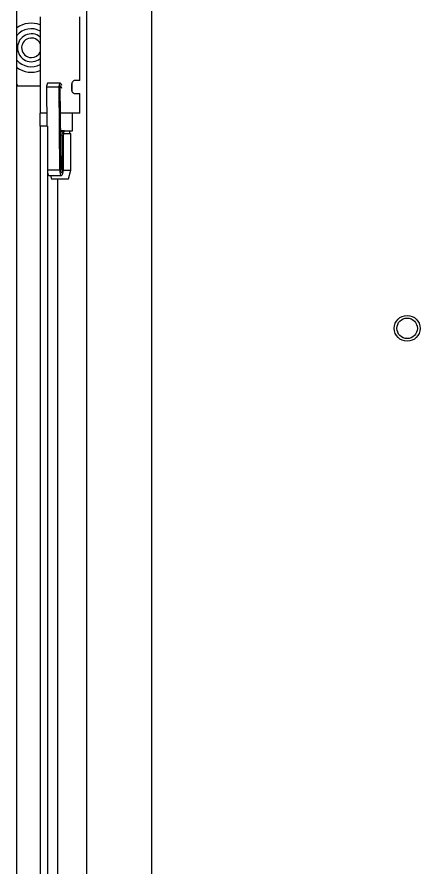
# Model space of a CAD drawing. Header units: millimetres. Extents: x 0 to 279, y 0 to 216.
# Drawn here: x 140.65 to 160.21, y 119.4 to 160.63 of the extents above; entities that cross this region are included whole.
import ezdxf

# ---------------------------------------------------------------- set-up
doc = ezdxf.new("R2010")
doc.units = ezdxf.units.MM

msp = doc.modelspace()

# ---------------------------------------------------------------- linework, layer by layer
at = {"color": 7, "linetype": 'Continuous', "lineweight": 25}
for p, q in [((140.647, 58.041), (140.647, 177.686)), ((144.015, 175.358), (144.015, 60.369)), ((147.19, 60.369), (147.19, 175.358)), ((141.777, 160.631), (141.777, 155.963)), ((143.695, 157.551), (143.695, 160.631)), ((143.695, 157.551), (143.455, 157.551)), ((140.659, 157.297), (141.777, 157.297)), ((142.699, 157.227), (142.086, 157.227)), ((142.086, 157.227), (142.103, 155.328)), ((142.748, 157.424), (142.135, 157.424)), ((142.735, 153.223), (142.699, 157.227)), ((142.732, 157.231), (142.768, 153.227)), ((142.756, 157.289), (142.808, 157.182)), ((142.771, 157.402), (142.808, 157.326)), ((143.295, 157.36), (143.295, 157.106)), ((143.33, 156.995), (143.33, 157.458)), ((143.455, 156.916), (143.695, 156.916)), ((143.695, 155.963), (143.695, 156.916)), ((142.097, 155.963), (141.777, 155.963)), ((141.777, 155.328), (141.777, 155.963)), ((143.695, 155.963), (142.743, 155.963)), ((143.339, 155.106), (143.339, 155.963)), ((142.126, 155.328), (141.777, 155.328)), ((141.777, 155.328), (141.777, 80.398)), ((142.126, 155.328), (142.126, 80.398)), ((142.886, 155.055), (142.752, 155.055)), ((142.886, 155.055), (142.886, 154.928)), ((142.952, 155.106), (143.339, 155.106)), ((143.212, 154.979), (143.212, 155.106)), ((142.85, 153.233), (142.85, 154.916)), ((142.883, 154.916), (142.883, 153.233)), ((142.911, 154.979), (143.26, 154.979)), ((143.26, 153.203), (143.26, 154.979)), ((142.883, 153.203), (143.26, 153.203)), ((143.149, 152.788), (143.26, 153.203)), ((142.196, 152.947), (142.809, 152.947)), ((142.281, 152.947), (142.323, 152.788)), ((142.323, 152.788), (143.149, 152.788))]:
    msp.add_line(p, q, dxfattribs=at)
at = {"color": 8, "linetype": 'Continuous', "lineweight": 25}
for p, q in [((142.756, 157.289), (142.741, 157.289)), ((142.753, 154.916), (142.85, 154.916)), ((142.126, 153.223), (142.735, 153.223)), ((142.85, 153.233), (142.768, 153.233)), ((142.634, 82.938), (142.634, 152.788))]:
    msp.add_line(p, q, dxfattribs=at)
at = {"color": 7, "linetype": 'Continuous', "lineweight": 25, "flags": 128}
for points in [[(140.647, 157.376), (140.655, 157.346), (140.659, 157.297)], [(142.699, 157.227), (142.7, 157.276), (142.705, 157.323), (142.712, 157.363), (142.722, 157.395), (142.734, 157.416), (142.747, 157.424), (142.759, 157.419), (142.771, 157.402)], [(142.732, 157.231), (142.732, 157.248), (142.734, 157.263), (142.736, 157.277), (142.74, 157.287), (142.744, 157.294), (142.748, 157.297), (142.752, 157.295), (142.756, 157.289)], [(142.126, 153.136), (142.128, 153.116), (142.145, 153.026), (142.169, 152.967), (142.196, 152.947)], [(142.883, 153.233), (142.878, 153.125), (142.862, 153.033), (142.838, 152.97), (142.81, 152.947), (142.782, 152.967), (142.758, 153.026), (142.742, 153.116), (142.735, 153.223)], [(142.85, 153.233), (142.847, 153.173), (142.838, 153.122), (142.825, 153.087), (142.81, 153.074), (142.794, 153.085), (142.781, 153.118), (142.772, 153.168), (142.768, 153.227)]]:
    msp.add_lwpolyline(points, dxfattribs=at)
at = {"color": 7, "linetype": 'Continuous', "lineweight": 25}
for radius in [0.625, 0.498]:
    msp.add_circle((159.589, 145.53), radius, dxfattribs=at)
for centre, radius, start, end in [((141.345, 159.138), 1.191, 68.7359, 125.9208), ((141.345, 159.138), 0.921, 62.0328, 139.3428), ((141.345, 159.138), 0.676, 50.3201, 180), ((141.345, 159.138), 0.475, 24.6252, 270), ((141.345, 159.138), 0.676, 180, 309.6799), ((141.345, 159.138), 0.475, 270, 335.3748), ((141.345, 159.138), 0.921, 220.6572, 297.9672), ((141.345, 159.138), 1.191, 234.0792, 291.2641), ((142.318, 157.273), 0.237, 140.6088, 191.3253), ((143.012, 154.948), 0.165, 139.6093, 191.3691), ((142.898, 154.919), 0.015, 139.6093, 191.3691)]:
    msp.add_arc(centre, radius, start, end, dxfattribs=at)
for points, knots in [([(143.455, 157.551), (143.436, 157.548), (143.401, 157.542), (143.355, 157.503), (143.317, 157.443), (143.303, 157.392), (143.295, 157.36)], [0, 0, 0, 0, 0.273283, 0.480412, 0.687042, 1, 1, 1, 1]), ([(143.295, 157.106), (143.297, 157.086), (143.301, 157.045), (143.327, 156.994), (143.37, 156.951), (143.415, 156.928), (143.446, 156.919), (143.455, 156.916)], [0, 0, 0, 0, 0.193036, 0.38738, 0.558522, 0.862109, 1, 1, 1, 1]), ([(142.886, 155.055), (142.891, 155.056), (142.901, 155.056), (142.923, 155.063), (142.941, 155.074), (142.951, 155.091), (142.952, 155.101), (142.952, 155.106)], [0, 0, 0, 0, 0.259161, 0.540959, 0.78851, 0.894027, 1, 1, 1, 1]), ([(142.905, 154.966), (142.908, 154.987), (142.913, 155.018), (142.926, 155.054), (142.934, 155.067), (142.938, 155.073)], [0, 0, 0, 0, 0.5348971, 0.7718735, 1, 1, 1, 1]), ([(142.904, 154.966), (142.903, 154.956), (142.9, 154.934), (142.891, 154.93), (142.886, 154.928)], [0, 0, 0, 0, 0.496474, 1, 1, 1, 1])]:
    msp.add_open_spline(points, degree=3, knots=knots, dxfattribs=at)
at = {"color": 8, "linetype": 'Continuous', "lineweight": 25}
msp.add_open_spline([(142.952, 155.106), (142.891, 155.106), (142.825, 155.106), (142.757, 155.106), (142.751, 155.106)], degree=3, knots=[0, 0, 0, 0, 0.919363, 1, 1, 1, 1], dxfattribs=at)

doc.saveas('drawing.dxf')
